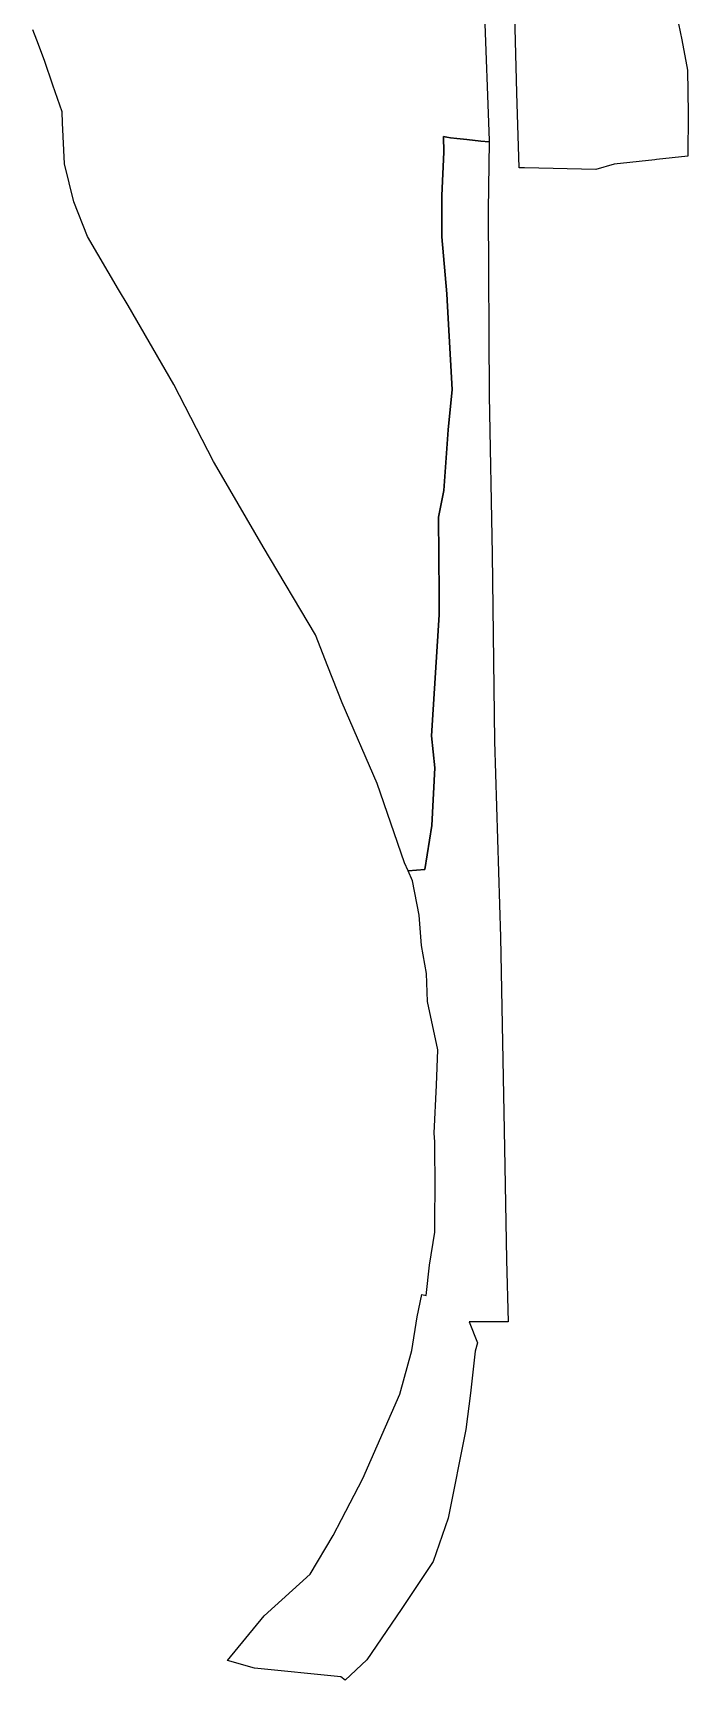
# Model space of a CAD drawing. Header units: millimetres. Extents: x 35444746 to 35449000, y 3482000 to 3488437.
# Drawn here: x 35445745.3 to 35445886.5, y 3482283.1 to 3482638.1 of the extents above; entities that cross this region are included whole.
import ezdxf

# ---------------------------------------------------------------- set-up
doc = ezdxf.new("R2010")
doc.units = ezdxf.units.MM
doc.layers.add('0203.02旱地整理', color=9, linetype='Continuous', true_color=0x808080)
doc.layers.add('0204.02水田整理', color=9, linetype='Continuous', true_color=0x808080)

msp = doc.modelspace()

# ---------------------------------------------------------------- linework, layer by layer
at = {"layer": '0203.02旱地整理', "color": 41}
msp.add_lwpolyline([(35445882.669, 3482648.791), (35445885.206, 3482636.647), (35445886.42, 3482630.13), (35445886.521, 3482620.787), (35445886.494, 3482611.551), (35445879.753, 3482610.813), (35445879.357, 3482610.77), (35445870.567, 3482609.809), (35445866.679, 3482608.705), (35445851.305, 3482609.057), (35445850.742, 3482609.045), (35445850.15, 3482609.032), (35445849.649, 3482625.193), (35445848.811, 3482655.864)], dxfattribs=at)
msp.add_lwpolyline([(35445882.669, 3482648.791), (35445885.206, 3482636.647), (35445886.42, 3482630.13), (35445886.521, 3482620.787), (35445886.494, 3482611.551), (35445879.753, 3482610.813), (35445879.357, 3482610.77), (35445870.567, 3482609.809), (35445866.679, 3482608.705), (35445851.305, 3482609.057), (35445850.742, 3482609.045), (35445850.15, 3482609.032), (35445849.649, 3482625.193), (35445848.811, 3482655.864)], dxfattribs=at)
msp.add_lwpolyline([(35445843.623, 3482614.617), (35445843.474, 3482599.955), (35445843.664, 3482559.973), (35445844.312, 3482525.815), (35445844.816, 3482485.489), (35445846.075, 3482443.251), (35445846.795, 3482405.465), (35445847.002, 3482393.923), (35445847.364, 3482373.697), (35445847.77, 3482360.311), (35445839.336, 3482360.37), (35445841.171, 3482355.813), (35445840.653, 3482354.004), (35445839.618, 3482344.97), (35445838.651, 3482337.108), (35445834.841, 3482318.056), (35445831.551, 3482308.722), (35445824.662, 3482298.359), (35445817.275, 3482287.48), (35445812.641, 3482283.139), (35445811.673032, 3482283.804978), (35445793.089176, 3482285.736982), (35445787.243, 3482287.383), (35445795.139, 3482296.979), (35445805.087, 3482305.978), (35445810.06, 3482314.297), (35445811.846, 3482317.755), (35445816.4, 3482326.577), (35445824.42, 3482344.75), (35445826.968, 3482354.187), (35445828.154, 3482361.409), (35445829.132, 3482366.264), (35445830.098, 3482365.982), (35445830.816, 3482372.573), (35445831.946, 3482379.679), (35445832.032, 3482392.439), (35445831.978, 3482395.299), (35445831.908, 3482399.119), (35445831.791, 3482401.011), (35445832.284, 3482411.353), (35445832.566, 3482418.984), (35445830.345, 3482429.381), (35445830.177, 3482435.439), (35445829.076, 3482441.422), (35445828.586, 3482447.966), (35445827.105, 3482455.4), (35445826.172, 3482457.534), (35445829.798, 3482457.81), (35445831.281, 3482467.297), (35445831.956, 3482479.758), (35445831.2, 3482486.642), (35445832.883, 3482512.679), (35445832.848, 3482517.097), (35445832.717, 3482533.781), (35445833.894, 3482539.537), (35445834.804, 3482552.563), (35445835.668, 3482561.24), (35445834.692, 3482579.133), (35445834.544, 3482581.862), (35445833.488, 3482594.159), (35445833.447, 3482603.112), (35445833.91, 3482612.438), (35445833.819, 3482615.764), (35445834.556, 3482615.631), (35445835.328, 3482615.547), (35445836.706, 3482615.397), (35445838.808, 3482615.16), (35445841.85, 3482614.818)], close=True, dxfattribs=at)
msp.add_lwpolyline([(35445843.623, 3482614.617), (35445843.474, 3482599.955), (35445843.664, 3482559.973), (35445844.312, 3482525.815), (35445844.816, 3482485.489), (35445846.075, 3482443.251), (35445846.795, 3482405.465), (35445847.002, 3482393.923), (35445847.364, 3482373.697), (35445847.77, 3482360.311), (35445839.336, 3482360.37), (35445841.171, 3482355.813), (35445840.653, 3482354.004), (35445839.618, 3482344.97), (35445838.651, 3482337.108), (35445834.841, 3482318.056), (35445831.551, 3482308.722), (35445824.662, 3482298.359), (35445817.275, 3482287.48), (35445812.641, 3482283.139), (35445811.673032, 3482283.804978), (35445793.089176, 3482285.736982), (35445787.243, 3482287.383), (35445795.139, 3482296.979), (35445805.087, 3482305.978), (35445810.06, 3482314.297), (35445811.846, 3482317.755), (35445816.4, 3482326.577), (35445824.42, 3482344.75), (35445826.968, 3482354.187), (35445828.154, 3482361.409), (35445829.132, 3482366.264), (35445830.098, 3482365.982), (35445830.816, 3482372.573), (35445831.946, 3482379.679), (35445832.032, 3482392.439), (35445831.978, 3482395.299), (35445831.908, 3482399.119), (35445831.791, 3482401.011), (35445832.284, 3482411.353), (35445832.566, 3482418.984), (35445830.345, 3482429.381), (35445830.177, 3482435.439), (35445829.076, 3482441.422), (35445828.586, 3482447.966), (35445827.105, 3482455.4), (35445826.172, 3482457.534), (35445829.798, 3482457.81), (35445831.281, 3482467.297), (35445831.956, 3482479.758), (35445831.2, 3482486.642), (35445832.883, 3482512.679), (35445832.848, 3482517.097), (35445832.717, 3482533.781), (35445833.894, 3482539.537), (35445834.804, 3482552.563), (35445835.668, 3482561.24), (35445834.692, 3482579.133), (35445834.544, 3482581.862), (35445833.488, 3482594.159), (35445833.447, 3482603.112), (35445833.91, 3482612.438), (35445833.819, 3482615.764), (35445834.556, 3482615.631), (35445835.328, 3482615.547), (35445836.706, 3482615.397), (35445838.808, 3482615.16), (35445841.85, 3482614.818)], close=True, dxfattribs=at)
at = {"layer": '0204.02水田整理', "color": 51}
msp.add_lwpolyline([(35445842.576, 3482643.984), (35445843.626, 3482614.938), (35445843.623, 3482614.617), (35445841.85, 3482614.818), (35445838.808, 3482615.16), (35445836.706, 3482615.397), (35445835.328, 3482615.547), (35445834.556, 3482615.631), (35445833.819, 3482615.764), (35445833.91, 3482612.438), (35445833.447, 3482603.112), (35445833.488, 3482594.159), (35445834.544, 3482581.862), (35445834.692, 3482579.133), (35445835.668, 3482561.24), (35445834.804, 3482552.563), (35445833.894, 3482539.537), (35445832.717, 3482533.781), (35445832.848, 3482517.097), (35445832.883, 3482512.679), (35445831.2, 3482486.642), (35445831.956, 3482479.758), (35445831.281, 3482467.297), (35445829.798, 3482457.81), (35445826.172, 3482457.534), (35445825.404, 3482459.291), (35445819.526, 3482476.373), (35445811.959, 3482493.735), (35445808.913, 3482501.546), (35445806.23, 3482508.429), (35445794.909, 3482527.338), (35445785.952, 3482542.816), (35445784.251, 3482545.755), (35445775.68, 3482562.327), (35445765.817, 3482579.404), (35445763.766, 3482582.824), (35445757.11, 3482594.216), (35445754.134, 3482601.699), (35445752.117, 3482609.922), (35445751.712, 3482618.777), (35445751.604, 3482621.127), (35445749.63, 3482626.851), (35445747.793, 3482632.178), (35445746.17, 3482636.538), (35445745.324, 3482638.808)], dxfattribs=at)

doc.saveas('drawing.dxf')
